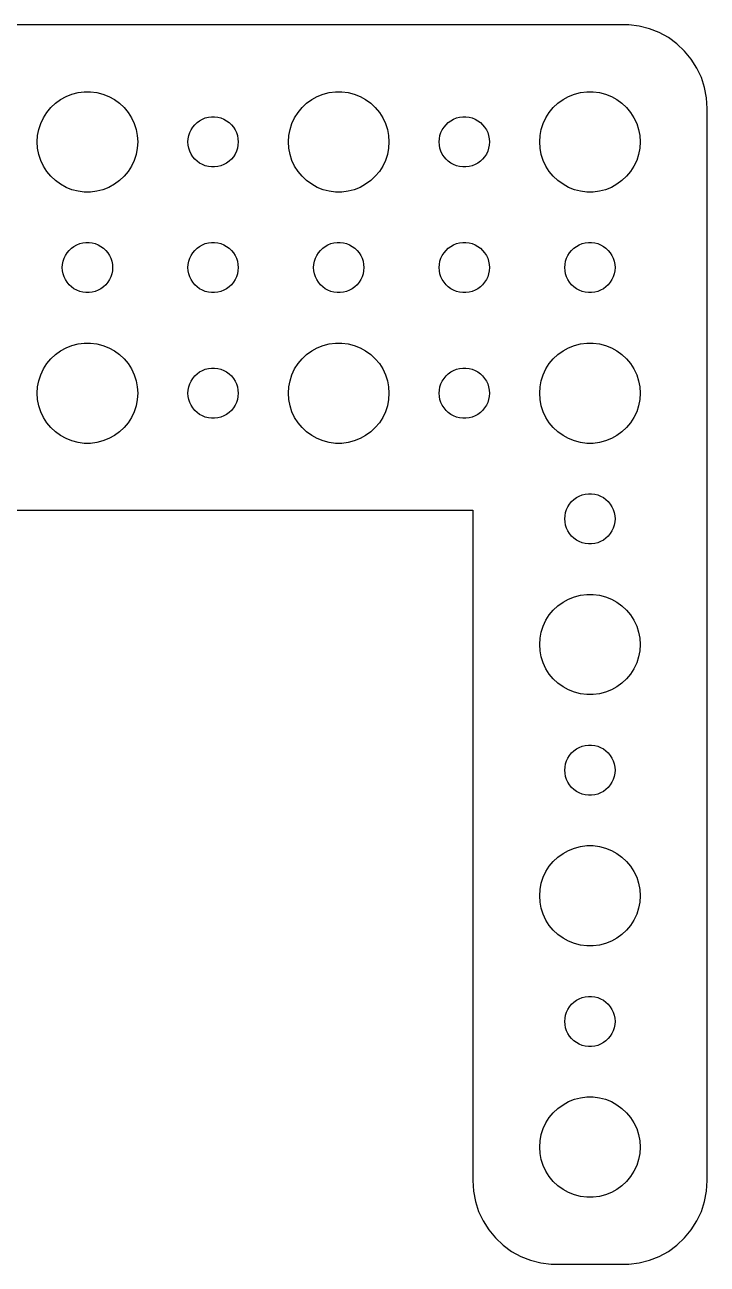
# Model space of a CAD drawing. Header units: metres. Extents: x -37 to 37, y 131 to 373.
# Drawn here: x -3.7 to 37, y 131 to 205 of the extents above; entities that cross this region are included whole.
import ezdxf

# ---------------------------------------------------------------- set-up
doc = ezdxf.new("R2010")
doc.units = ezdxf.units.M

msp = doc.modelspace()

# ---------------------------------------------------------------- linework, layer by layer
for p, q in [((32.3139, 204.99), (-32.3139, 204.99)), ((32.9369, 204.911), (32.3139, 204.99)), ((33.5451, 204.755), (32.9369, 204.911)), ((34.1289, 204.524), (33.5451, 204.755)), ((34.6791, 204.222), (34.1289, 204.524)), ((35.1871, 203.853), (34.6791, 204.222)), ((35.6448, 203.423), (35.1871, 203.853)), ((36.0451, 202.939), (35.6448, 203.423)), ((36.3815, 202.409), (36.0451, 202.939)), ((36.6489, 201.841), (36.3815, 202.409)), ((36.8429, 201.243), (36.6489, 201.841)), ((36.9606, 200.627), (36.8429, 201.243)), ((-1.91226, 200.312), (-1.60747, 200.533)), ((-1.60747, 200.533), (-1.27733, 200.714)), ((-1.27733, 200.714), (-0.92705, 200.853)), ((-0.92705, 200.853), (-0.56213, 200.947)), ((-0.56213, 200.947), (-0.18837, 200.994)), ((-0.18837, 200.994), (0.18837, 200.994)), ((0.18837, 200.994), (0.56213, 200.947)), ((0.56213, 200.947), (0.92705, 200.853)), ((0.92705, 200.853), (1.27733, 200.714)), ((1.27733, 200.714), (1.60747, 200.533)), ((1.60747, 200.533), (1.91226, 200.312)), ((13.0877, 200.312), (13.3925, 200.533)), ((13.3925, 200.533), (13.7227, 200.714)), ((13.7227, 200.714), (14.0729, 200.853)), ((14.0729, 200.853), (14.4379, 200.947)), ((14.4379, 200.947), (14.8116, 200.994)), ((14.8116, 200.994), (15.1884, 200.994)), ((15.1884, 200.994), (15.5621, 200.947)), ((15.5621, 200.947), (15.927, 200.853)), ((15.927, 200.853), (16.2773, 200.714)), ((16.2773, 200.714), (16.6075, 200.533)), ((16.6075, 200.533), (16.9123, 200.312)), ((28.0877, 200.312), (28.3925, 200.533)), ((28.3925, 200.533), (28.7227, 200.714)), ((28.7227, 200.714), (29.0729, 200.853)), ((29.0729, 200.853), (29.4379, 200.947)), ((29.4379, 200.947), (29.8116, 200.994)), ((29.8116, 200.994), (30.1884, 200.994)), ((30.1884, 200.994), (30.5621, 200.947)), ((30.5621, 200.947), (30.927, 200.853)), ((30.927, 200.853), (31.2773, 200.714)), ((31.2773, 200.714), (31.6075, 200.533)), ((31.6075, 200.533), (31.9123, 200.312)), ((37, 200), (36.9606, 200.627)), ((-2.62891, 199.445), (-2.42705, 199.763)), ((-2.42705, 199.763), (-2.1869, 200.054)), ((-2.1869, 200.054), (-1.91226, 200.312)), ((1.91226, 200.312), (2.1869, 200.054)), ((2.1869, 200.054), (2.42705, 199.763)), ((2.42705, 199.763), (2.62891, 199.445)), ((12.3711, 199.445), (12.5729, 199.763)), ((12.5729, 199.763), (12.8131, 200.054)), ((12.8131, 200.054), (13.0877, 200.312)), ((16.9123, 200.312), (17.1869, 200.054)), ((17.1869, 200.054), (17.427, 199.763)), ((17.427, 199.763), (17.6289, 199.445)), ((27.3711, 199.445), (27.5729, 199.763)), ((27.5729, 199.763), (27.8131, 200.054)), ((27.8131, 200.054), (28.0877, 200.312)), ((31.9123, 200.312), (32.1869, 200.054)), ((32.1869, 200.054), (32.427, 199.763)), ((32.427, 199.763), (32.6289, 199.445)), ((37, 136), (37, 200)), ((-2.90575, 198.746), (-2.78932, 199.104)), ((-2.78932, 199.104), (-2.62891, 199.445)), ((2.62891, 199.445), (2.78932, 199.104)), ((2.78932, 199.104), (2.90575, 198.746)), ((6.28647, 198.882), (6.40654, 199.027)), ((6.40654, 199.027), (6.54385, 199.156)), ((6.54385, 199.156), (6.69626, 199.266)), ((6.69626, 199.266), (6.86133, 199.357)), ((6.86133, 199.357), (7.03647, 199.427)), ((7.03647, 199.427), (7.21892, 199.473)), ((7.21892, 199.473), (7.40581, 199.497)), ((7.40581, 199.497), (7.59418, 199.497)), ((7.59418, 199.497), (7.78107, 199.473)), ((7.78107, 199.473), (7.96352, 199.427)), ((7.96352, 199.427), (8.13866, 199.357)), ((8.13866, 199.357), (8.30373, 199.266)), ((8.30373, 199.266), (8.45613, 199.156)), ((8.45613, 199.156), (8.59344, 199.027)), ((8.59344, 199.027), (8.71352, 198.882)), ((12.0942, 198.746), (12.2107, 199.104)), ((12.2107, 199.104), (12.3711, 199.445)), ((17.6289, 199.445), (17.7893, 199.104)), ((17.7893, 199.104), (17.9057, 198.746)), ((21.2865, 198.882), (21.4065, 199.027)), ((21.4065, 199.027), (21.5439, 199.156)), ((21.5439, 199.156), (21.6963, 199.266)), ((21.6963, 199.266), (21.8613, 199.357)), ((21.8613, 199.357), (22.0365, 199.427)), ((22.0365, 199.427), (22.2189, 199.473)), ((22.2189, 199.473), (22.4058, 199.497)), ((22.4058, 199.497), (22.5942, 199.497)), ((22.5942, 199.497), (22.7811, 199.473)), ((22.7811, 199.473), (22.9635, 199.427)), ((22.9635, 199.427), (23.1387, 199.357)), ((23.1387, 199.357), (23.3037, 199.266)), ((23.3037, 199.266), (23.4561, 199.156)), ((23.4561, 199.156), (23.5934, 199.027)), ((23.5934, 199.027), (23.7135, 198.882)), ((27.0942, 198.746), (27.2107, 199.104)), ((27.2107, 199.104), (27.3711, 199.445)), ((32.6289, 199.445), (32.7893, 199.104)), ((32.7893, 199.104), (32.9057, 198.746)), ((-3, 198), (-2.97633, 198.376)), ((-2.97633, 198.376), (-2.90575, 198.746)), ((2.90575, 198.746), (2.97633, 198.376)), ((2.97633, 198.376), (3, 198)), ((6.01183, 198.188), (6.04712, 198.373)), ((6.04712, 198.373), (6.10533, 198.552)), ((6.10533, 198.552), (6.18553, 198.723)), ((6.18553, 198.723), (6.28647, 198.882)), ((8.71352, 198.882), (8.81445, 198.723)), ((8.81445, 198.723), (8.89465, 198.552)), ((8.89465, 198.552), (8.95287, 198.373)), ((8.95287, 198.373), (8.98816, 198.188)), ((12, 198), (12.0237, 198.376)), ((12.0237, 198.376), (12.0942, 198.746)), ((17.9057, 198.746), (17.9763, 198.376)), ((17.9763, 198.376), (18, 198)), ((21.0118, 198.188), (21.0471, 198.373)), ((21.0471, 198.373), (21.1053, 198.552)), ((21.1053, 198.552), (21.1855, 198.723)), ((21.1855, 198.723), (21.2865, 198.882)), ((23.7135, 198.882), (23.8145, 198.723)), ((23.8145, 198.723), (23.8947, 198.552)), ((23.8947, 198.552), (23.9529, 198.373)), ((23.9529, 198.373), (23.9882, 198.188)), ((27, 198), (27.0237, 198.376)), ((27.0237, 198.376), (27.0942, 198.746)), ((32.9057, 198.746), (32.9763, 198.376)), ((32.9763, 198.376), (33, 198)), ((-2.97633, 197.624), (-3, 198)), ((-2.90575, 197.254), (-2.97633, 197.624)), ((2.97633, 197.624), (2.90575, 197.254)), ((3, 198), (2.97633, 197.624)), ((6, 198), (6.01183, 198.188)), ((6.01183, 197.812), (6, 198)), ((6.04712, 197.627), (6.01183, 197.812)), ((6.10533, 197.448), (6.04712, 197.627)), ((8.95287, 197.627), (8.89465, 197.448)), ((8.98816, 197.812), (8.95287, 197.627)), ((8.98816, 198.188), (9, 198)), ((9, 198), (8.98816, 197.812)), ((12.0237, 197.624), (12, 198)), ((12.0942, 197.254), (12.0237, 197.624)), ((17.9763, 197.624), (17.9057, 197.254)), ((18, 198), (17.9763, 197.624)), ((21, 198), (21.0118, 198.188)), ((21.0118, 197.812), (21, 198)), ((21.0471, 197.627), (21.0118, 197.812)), ((21.1053, 197.448), (21.0471, 197.627)), ((23.9529, 197.627), (23.8947, 197.448)), ((23.9882, 197.812), (23.9529, 197.627)), ((23.9882, 198.188), (24, 198)), ((24, 198), (23.9882, 197.812)), ((27.0237, 197.624), (27, 198)), ((27.0942, 197.254), (27.0237, 197.624)), ((32.9763, 197.624), (32.9057, 197.254)), ((33, 198), (32.9763, 197.624)), ((-2.78932, 196.896), (-2.90575, 197.254)), ((-2.62891, 196.555), (-2.78932, 196.896)), ((2.78932, 196.896), (2.62891, 196.555)), ((2.90575, 197.254), (2.78932, 196.896)), ((6.18553, 197.277), (6.10533, 197.448)), ((6.28647, 197.118), (6.18553, 197.277)), ((6.40654, 196.973), (6.28647, 197.118)), ((6.54385, 196.844), (6.40654, 196.973)), ((6.69626, 196.734), (6.54385, 196.844)), ((8.45613, 196.844), (8.30373, 196.734)), ((8.59344, 196.973), (8.45613, 196.844)), ((8.71352, 197.118), (8.59344, 196.973)), ((8.81445, 197.277), (8.71352, 197.118)), ((8.89465, 197.448), (8.81445, 197.277)), ((12.2107, 196.896), (12.0942, 197.254)), ((12.3711, 196.555), (12.2107, 196.896)), ((17.7893, 196.896), (17.6289, 196.555)), ((17.9057, 197.254), (17.7893, 196.896)), ((21.1855, 197.277), (21.1053, 197.448)), ((21.2865, 197.118), (21.1855, 197.277)), ((21.4065, 196.973), (21.2865, 197.118)), ((21.5439, 196.844), (21.4065, 196.973)), ((21.6963, 196.734), (21.5439, 196.844)), ((23.4561, 196.844), (23.3037, 196.734)), ((23.5934, 196.973), (23.4561, 196.844)), ((23.7135, 197.118), (23.5934, 196.973)), ((23.8145, 197.277), (23.7135, 197.118)), ((23.8947, 197.448), (23.8145, 197.277)), ((27.2107, 196.896), (27.0942, 197.254)), ((27.3711, 196.555), (27.2107, 196.896)), ((32.7893, 196.896), (32.6289, 196.555)), ((32.9057, 197.254), (32.7893, 196.896)), ((-2.42705, 196.237), (-2.62891, 196.555)), ((-2.1869, 195.946), (-2.42705, 196.237)), ((2.42705, 196.237), (2.1869, 195.946)), ((2.62891, 196.555), (2.42705, 196.237)), ((6.86133, 196.643), (6.69626, 196.734)), ((7.03647, 196.573), (6.86133, 196.643)), ((7.21892, 196.527), (7.03647, 196.573)), ((7.40581, 196.503), (7.21892, 196.527)), ((7.59418, 196.503), (7.40581, 196.503)), ((7.78107, 196.527), (7.59418, 196.503)), ((7.96352, 196.573), (7.78107, 196.527)), ((8.13866, 196.643), (7.96352, 196.573)), ((8.30373, 196.734), (8.13866, 196.643)), ((12.5729, 196.237), (12.3711, 196.555)), ((12.8131, 195.946), (12.5729, 196.237)), ((17.427, 196.237), (17.1869, 195.946)), ((17.6289, 196.555), (17.427, 196.237)), ((21.8613, 196.643), (21.6963, 196.734)), ((22.0365, 196.573), (21.8613, 196.643)), ((22.2189, 196.527), (22.0365, 196.573)), ((22.4058, 196.503), (22.2189, 196.527)), ((22.5942, 196.503), (22.4058, 196.503)), ((22.7811, 196.527), (22.5942, 196.503)), ((22.9635, 196.573), (22.7811, 196.527)), ((23.1387, 196.643), (22.9635, 196.573)), ((23.3037, 196.734), (23.1387, 196.643)), ((27.5729, 196.237), (27.3711, 196.555)), ((27.8131, 195.946), (27.5729, 196.237)), ((32.427, 196.237), (32.1869, 195.946)), ((32.6289, 196.555), (32.427, 196.237)), ((-1.91226, 195.688), (-2.1869, 195.946)), ((-1.60747, 195.467), (-1.91226, 195.688)), ((-1.27733, 195.286), (-1.60747, 195.467)), ((1.60747, 195.467), (1.27733, 195.286)), ((1.91226, 195.688), (1.60747, 195.467)), ((2.1869, 195.946), (1.91226, 195.688)), ((13.0877, 195.688), (12.8131, 195.946)), ((13.3925, 195.467), (13.0877, 195.688)), ((13.7227, 195.286), (13.3925, 195.467)), ((16.6075, 195.467), (16.2773, 195.286)), ((16.9123, 195.688), (16.6075, 195.467)), ((17.1869, 195.946), (16.9123, 195.688)), ((28.0877, 195.688), (27.8131, 195.946)), ((28.3925, 195.467), (28.0877, 195.688)), ((28.7227, 195.286), (28.3925, 195.467)), ((31.6075, 195.467), (31.2773, 195.286)), ((31.9123, 195.688), (31.6075, 195.467)), ((32.1869, 195.946), (31.9123, 195.688)), ((-0.92705, 195.147), (-1.27733, 195.286)), ((-0.56213, 195.053), (-0.92705, 195.147)), ((-0.18837, 195.006), (-0.56213, 195.053)), ((0.18837, 195.006), (-0.18837, 195.006)), ((0.56213, 195.053), (0.18837, 195.006)), ((0.92705, 195.147), (0.56213, 195.053)), ((1.27733, 195.286), (0.92705, 195.147)), ((14.0729, 195.147), (13.7227, 195.286)), ((14.4379, 195.053), (14.0729, 195.147)), ((14.8116, 195.006), (14.4379, 195.053)), ((15.1884, 195.006), (14.8116, 195.006)), ((15.5621, 195.053), (15.1884, 195.006)), ((15.927, 195.147), (15.5621, 195.053)), ((16.2773, 195.286), (15.927, 195.147)), ((29.0729, 195.147), (28.7227, 195.286)), ((29.4379, 195.053), (29.0729, 195.147)), ((29.8116, 195.006), (29.4379, 195.053)), ((30.1884, 195.006), (29.8116, 195.006)), ((30.5621, 195.053), (30.1884, 195.006)), ((30.927, 195.147), (30.5621, 195.053)), ((31.2773, 195.286), (30.927, 195.147)), ((-1.09344, 191.527), (-0.95613, 191.656)), ((-0.95613, 191.656), (-0.80373, 191.766)), ((-0.80373, 191.766), (-0.63866, 191.857)), ((-0.63866, 191.857), (-0.46352, 191.927)), ((-0.46352, 191.927), (-0.28107, 191.973)), ((-0.28107, 191.973), (-0.09418, 191.997)), ((-0.09418, 191.997), (0.09418, 191.997)), ((0.09418, 191.997), (0.28107, 191.973)), ((0.28107, 191.973), (0.46352, 191.927)), ((0.46352, 191.927), (0.63866, 191.857)), ((0.63866, 191.857), (0.80373, 191.766)), ((0.80373, 191.766), (0.95613, 191.656)), ((0.95613, 191.656), (1.09344, 191.527)), ((6.40654, 191.527), (6.54385, 191.656)), ((6.54385, 191.656), (6.69626, 191.766)), ((6.69626, 191.766), (6.86133, 191.857)), ((6.86133, 191.857), (7.03647, 191.927)), ((7.03647, 191.927), (7.21892, 191.973)), ((7.21892, 191.973), (7.40581, 191.997)), ((7.40581, 191.997), (7.59418, 191.997)), ((7.59418, 191.997), (7.78107, 191.973)), ((7.78107, 191.973), (7.96352, 191.927)), ((7.96352, 191.927), (8.13866, 191.857)), ((8.13866, 191.857), (8.30373, 191.766)), ((8.30373, 191.766), (8.45613, 191.656)), ((8.45613, 191.656), (8.59344, 191.527)), ((13.9065, 191.527), (14.0439, 191.656)), ((14.0439, 191.656), (14.1963, 191.766)), ((14.1963, 191.766), (14.3613, 191.857)), ((14.3613, 191.857), (14.5365, 191.927)), ((14.5365, 191.927), (14.7189, 191.973)), ((14.7189, 191.973), (14.9058, 191.997)), ((14.9058, 191.997), (15.0942, 191.997)), ((15.0942, 191.997), (15.2811, 191.973)), ((15.2811, 191.973), (15.4635, 191.927)), ((15.4635, 191.927), (15.6387, 191.857)), ((15.6387, 191.857), (15.8037, 191.766)), ((15.8037, 191.766), (15.9561, 191.656)), ((15.9561, 191.656), (16.0934, 191.527)), ((21.4065, 191.527), (21.5439, 191.656)), ((21.5439, 191.656), (21.6963, 191.766)), ((21.6963, 191.766), (21.8613, 191.857)), ((21.8613, 191.857), (22.0365, 191.927)), ((22.0365, 191.927), (22.2189, 191.973)), ((22.2189, 191.973), (22.4058, 191.997)), ((22.4058, 191.997), (22.5942, 191.997)), ((22.5942, 191.997), (22.7811, 191.973)), ((22.7811, 191.973), (22.9635, 191.927)), ((22.9635, 191.927), (23.1387, 191.857)), ((23.1387, 191.857), (23.3037, 191.766)), ((23.3037, 191.766), (23.4561, 191.656)), ((23.4561, 191.656), (23.5934, 191.527)), ((28.9065, 191.527), (29.0439, 191.656)), ((29.0439, 191.656), (29.1963, 191.766)), ((29.1963, 191.766), (29.3613, 191.857)), ((29.3613, 191.857), (29.5365, 191.927)), ((29.5365, 191.927), (29.7189, 191.973)), ((29.7189, 191.973), (29.9058, 191.997)), ((29.9058, 191.997), (30.0942, 191.997)), ((30.0942, 191.997), (30.2811, 191.973)), ((30.2811, 191.973), (30.4635, 191.927)), ((30.4635, 191.927), (30.6387, 191.857)), ((30.6387, 191.857), (30.8037, 191.766)), ((30.8037, 191.766), (30.9561, 191.656)), ((30.9561, 191.656), (31.0934, 191.527)), ((-1.48816, 190.688), (-1.45287, 190.873)), ((-1.45287, 190.873), (-1.39465, 191.052)), ((-1.39465, 191.052), (-1.31445, 191.223)), ((-1.31445, 191.223), (-1.21352, 191.382)), ((-1.21352, 191.382), (-1.09344, 191.527)), ((1.09344, 191.527), (1.21352, 191.382)), ((1.21352, 191.382), (1.31445, 191.223)), ((1.31445, 191.223), (1.39465, 191.052)), ((1.39465, 191.052), (1.45287, 190.873)), ((1.45287, 190.873), (1.48816, 190.688)), ((6.01183, 190.688), (6.04712, 190.873)), ((6.04712, 190.873), (6.10533, 191.052)), ((6.10533, 191.052), (6.18553, 191.223)), ((6.18553, 191.223), (6.28647, 191.382)), ((6.28647, 191.382), (6.40654, 191.527)), ((8.59344, 191.527), (8.71352, 191.382)), ((8.71352, 191.382), (8.81445, 191.223)), ((8.81445, 191.223), (8.89465, 191.052)), ((8.89465, 191.052), (8.95287, 190.873)), ((8.95287, 190.873), (8.98816, 190.688)), ((13.5118, 190.688), (13.5471, 190.873)), ((13.5471, 190.873), (13.6053, 191.052)), ((13.6053, 191.052), (13.6855, 191.223)), ((13.6855, 191.223), (13.7865, 191.382)), ((13.7865, 191.382), (13.9065, 191.527)), ((16.0934, 191.527), (16.2135, 191.382)), ((16.2135, 191.382), (16.3145, 191.223)), ((16.3145, 191.223), (16.3947, 191.052)), ((16.3947, 191.052), (16.4529, 190.873)), ((16.4529, 190.873), (16.4882, 190.688)), ((21.0118, 190.688), (21.0471, 190.873)), ((21.0471, 190.873), (21.1053, 191.052)), ((21.1053, 191.052), (21.1855, 191.223)), ((21.1855, 191.223), (21.2865, 191.382)), ((21.2865, 191.382), (21.4065, 191.527)), ((23.5934, 191.527), (23.7135, 191.382)), ((23.7135, 191.382), (23.8145, 191.223)), ((23.8145, 191.223), (23.8947, 191.052)), ((23.8947, 191.052), (23.9529, 190.873)), ((23.9529, 190.873), (23.9882, 190.688)), ((28.5118, 190.688), (28.5471, 190.873)), ((28.5471, 190.873), (28.6053, 191.052)), ((28.6053, 191.052), (28.6855, 191.223)), ((28.6855, 191.223), (28.7865, 191.382)), ((28.7865, 191.382), (28.9065, 191.527)), ((31.0934, 191.527), (31.2135, 191.382)), ((31.2135, 191.382), (31.3145, 191.223)), ((31.3145, 191.223), (31.3947, 191.052)), ((31.3947, 191.052), (31.4529, 190.873)), ((31.4529, 190.873), (31.4882, 190.688)), ((-1.5, 190.5), (-1.48816, 190.688)), ((-1.48816, 190.312), (-1.5, 190.5)), ((-1.45287, 190.127), (-1.48816, 190.312)), ((1.48816, 190.312), (1.45287, 190.127)), ((1.48816, 190.688), (1.5, 190.5)), ((1.5, 190.5), (1.48816, 190.312)), ((6, 190.5), (6.01183, 190.688)), ((6.01183, 190.312), (6, 190.5)), ((6.04712, 190.127), (6.01183, 190.312)), ((8.98816, 190.312), (8.95287, 190.127)), ((8.98816, 190.688), (9, 190.5)), ((9, 190.5), (8.98816, 190.312)), ((13.5, 190.5), (13.5118, 190.688)), ((13.5118, 190.312), (13.5, 190.5)), ((13.5471, 190.127), (13.5118, 190.312)), ((16.4882, 190.312), (16.4529, 190.127)), ((16.4882, 190.688), (16.5, 190.5)), ((16.5, 190.5), (16.4882, 190.312)), ((21, 190.5), (21.0118, 190.688)), ((21.0118, 190.312), (21, 190.5)), ((21.0471, 190.127), (21.0118, 190.312)), ((23.9882, 190.312), (23.9529, 190.127)), ((23.9882, 190.688), (24, 190.5)), ((24, 190.5), (23.9882, 190.312)), ((28.5, 190.5), (28.5118, 190.688)), ((28.5118, 190.312), (28.5, 190.5)), ((28.5471, 190.127), (28.5118, 190.312)), ((31.4882, 190.312), (31.4529, 190.127)), ((31.4882, 190.688), (31.5, 190.5)), ((31.5, 190.5), (31.4882, 190.312)), ((-1.39465, 189.948), (-1.45287, 190.127)), ((-1.31445, 189.777), (-1.39465, 189.948)), ((-1.21352, 189.618), (-1.31445, 189.777)), ((-1.09344, 189.473), (-1.21352, 189.618)), ((-0.95613, 189.344), (-1.09344, 189.473)), ((1.09344, 189.473), (0.95613, 189.344)), ((1.21352, 189.618), (1.09344, 189.473)), ((1.31445, 189.777), (1.21352, 189.618)), ((1.39465, 189.948), (1.31445, 189.777)), ((1.45287, 190.127), (1.39465, 189.948)), ((6.10533, 189.948), (6.04712, 190.127)), ((6.18553, 189.777), (6.10533, 189.948)), ((6.28647, 189.618), (6.18553, 189.777)), ((6.40654, 189.473), (6.28647, 189.618)), ((6.54385, 189.344), (6.40654, 189.473)), ((8.59344, 189.473), (8.45613, 189.344)), ((8.71352, 189.618), (8.59344, 189.473)), ((8.81445, 189.777), (8.71352, 189.618)), ((8.89465, 189.948), (8.81445, 189.777)), ((8.95287, 190.127), (8.89465, 189.948)), ((13.6053, 189.948), (13.5471, 190.127)), ((13.6855, 189.777), (13.6053, 189.948)), ((13.7865, 189.618), (13.6855, 189.777)), ((13.9065, 189.473), (13.7865, 189.618)), ((14.0439, 189.344), (13.9065, 189.473)), ((16.0934, 189.473), (15.9561, 189.344)), ((16.2135, 189.618), (16.0934, 189.473)), ((16.3145, 189.777), (16.2135, 189.618)), ((16.3947, 189.948), (16.3145, 189.777)), ((16.4529, 190.127), (16.3947, 189.948)), ((21.1053, 189.948), (21.0471, 190.127)), ((21.1855, 189.777), (21.1053, 189.948)), ((21.2865, 189.618), (21.1855, 189.777)), ((21.4065, 189.473), (21.2865, 189.618)), ((21.5439, 189.344), (21.4065, 189.473)), ((23.5934, 189.473), (23.4561, 189.344)), ((23.7135, 189.618), (23.5934, 189.473)), ((23.8145, 189.777), (23.7135, 189.618)), ((23.8947, 189.948), (23.8145, 189.777)), ((23.9529, 190.127), (23.8947, 189.948)), ((28.6053, 189.948), (28.5471, 190.127)), ((28.6855, 189.777), (28.6053, 189.948)), ((28.7865, 189.618), (28.6855, 189.777)), ((28.9065, 189.473), (28.7865, 189.618)), ((29.0439, 189.344), (28.9065, 189.473)), ((31.0934, 189.473), (30.9561, 189.344)), ((31.2135, 189.618), (31.0934, 189.473)), ((31.3145, 189.777), (31.2135, 189.618)), ((31.3947, 189.948), (31.3145, 189.777)), ((31.4529, 190.127), (31.3947, 189.948)), ((-0.80373, 189.234), (-0.95613, 189.344)), ((-0.63866, 189.143), (-0.80373, 189.234)), ((-0.46352, 189.073), (-0.63866, 189.143)), ((-0.28107, 189.027), (-0.46352, 189.073)), ((-0.09418, 189.003), (-0.28107, 189.027)), ((0.09418, 189.003), (-0.09418, 189.003)), ((0.28107, 189.027), (0.09418, 189.003)), ((0.46352, 189.073), (0.28107, 189.027)), ((0.63866, 189.143), (0.46352, 189.073)), ((0.80373, 189.234), (0.63866, 189.143)), ((0.95613, 189.344), (0.80373, 189.234)), ((6.69626, 189.234), (6.54385, 189.344)), ((6.86133, 189.143), (6.69626, 189.234)), ((7.03647, 189.073), (6.86133, 189.143)), ((7.21892, 189.027), (7.03647, 189.073)), ((7.40581, 189.003), (7.21892, 189.027)), ((7.59418, 189.003), (7.40581, 189.003)), ((7.78107, 189.027), (7.59418, 189.003)), ((7.96352, 189.073), (7.78107, 189.027)), ((8.13866, 189.143), (7.96352, 189.073)), ((8.30373, 189.234), (8.13866, 189.143)), ((8.45613, 189.344), (8.30373, 189.234)), ((14.1963, 189.234), (14.0439, 189.344)), ((14.3613, 189.143), (14.1963, 189.234)), ((14.5365, 189.073), (14.3613, 189.143)), ((14.7189, 189.027), (14.5365, 189.073)), ((14.9058, 189.003), (14.7189, 189.027)), ((15.0942, 189.003), (14.9058, 189.003)), ((15.2811, 189.027), (15.0942, 189.003)), ((15.4635, 189.073), (15.2811, 189.027)), ((15.6387, 189.143), (15.4635, 189.073)), ((15.8037, 189.234), (15.6387, 189.143)), ((15.9561, 189.344), (15.8037, 189.234)), ((21.6963, 189.234), (21.5439, 189.344)), ((21.8613, 189.143), (21.6963, 189.234)), ((22.0365, 189.073), (21.8613, 189.143)), ((22.2189, 189.027), (22.0365, 189.073)), ((22.4058, 189.003), (22.2189, 189.027)), ((22.5942, 189.003), (22.4058, 189.003)), ((22.7811, 189.027), (22.5942, 189.003)), ((22.9635, 189.073), (22.7811, 189.027)), ((23.1387, 189.143), (22.9635, 189.073)), ((23.3037, 189.234), (23.1387, 189.143)), ((23.4561, 189.344), (23.3037, 189.234)), ((29.1963, 189.234), (29.0439, 189.344)), ((29.3613, 189.143), (29.1963, 189.234)), ((29.5365, 189.073), (29.3613, 189.143)), ((29.7189, 189.027), (29.5365, 189.073)), ((29.9058, 189.003), (29.7189, 189.027)), ((30.0942, 189.003), (29.9058, 189.003)), ((30.2811, 189.027), (30.0942, 189.003)), ((30.4635, 189.073), (30.2811, 189.027)), ((30.6387, 189.143), (30.4635, 189.073)), ((30.8037, 189.234), (30.6387, 189.143)), ((30.9561, 189.344), (30.8037, 189.234)), ((-1.60747, 185.533), (-1.27733, 185.714)), ((-1.27733, 185.714), (-0.92705, 185.853)), ((-0.92705, 185.853), (-0.56213, 185.947)), ((-0.56213, 185.947), (-0.18837, 185.994)), ((-0.18837, 185.994), (0.18837, 185.994)), ((0.18837, 185.994), (0.56213, 185.947)), ((0.56213, 185.947), (0.92705, 185.853)), ((0.92705, 185.853), (1.27733, 185.714)), ((1.27733, 185.714), (1.60747, 185.533)), ((13.3925, 185.533), (13.7227, 185.714)), ((13.7227, 185.714), (14.0729, 185.853)), ((14.0729, 185.853), (14.4379, 185.947)), ((14.4379, 185.947), (14.8116, 185.994)), ((14.8116, 185.994), (15.1884, 185.994)), ((15.1884, 185.994), (15.5621, 185.947)), ((15.5621, 185.947), (15.927, 185.853)), ((15.927, 185.853), (16.2773, 185.714)), ((16.2773, 185.714), (16.6075, 185.533)), ((28.3925, 185.533), (28.7227, 185.714)), ((28.7227, 185.714), (29.0729, 185.853)), ((29.0729, 185.853), (29.4379, 185.947)), ((29.4379, 185.947), (29.8116, 185.994)), ((29.8116, 185.994), (30.1884, 185.994)), ((30.1884, 185.994), (30.5621, 185.947)), ((30.5621, 185.947), (30.927, 185.853)), ((30.927, 185.853), (31.2773, 185.714)), ((31.2773, 185.714), (31.6075, 185.533)), ((-2.42705, 184.763), (-2.1869, 185.054)), ((-2.1869, 185.054), (-1.91226, 185.312)), ((-1.91226, 185.312), (-1.60747, 185.533)), ((1.60747, 185.533), (1.91226, 185.312)), ((1.91226, 185.312), (2.1869, 185.054)), ((2.1869, 185.054), (2.42705, 184.763)), ((12.5729, 184.763), (12.8131, 185.054)), ((12.8131, 185.054), (13.0877, 185.312)), ((13.0877, 185.312), (13.3925, 185.533)), ((16.6075, 185.533), (16.9123, 185.312)), ((16.9123, 185.312), (17.1869, 185.054)), ((17.1869, 185.054), (17.427, 184.763)), ((27.5729, 184.763), (27.8131, 185.054)), ((27.8131, 185.054), (28.0877, 185.312)), ((28.0877, 185.312), (28.3925, 185.533)), ((31.6075, 185.533), (31.9123, 185.312)), ((31.9123, 185.312), (32.1869, 185.054)), ((32.1869, 185.054), (32.427, 184.763)), ((-2.78932, 184.104), (-2.62891, 184.445)), ((-2.62891, 184.445), (-2.42705, 184.763)), ((2.42705, 184.763), (2.62891, 184.445)), ((2.62891, 184.445), (2.78932, 184.104)), ((6.54385, 184.156), (6.69626, 184.266)), ((6.69626, 184.266), (6.86133, 184.357)), ((6.86133, 184.357), (7.03647, 184.427)), ((7.03647, 184.427), (7.21892, 184.473)), ((7.21892, 184.473), (7.40581, 184.497)), ((7.40581, 184.497), (7.59418, 184.497)), ((7.59418, 184.497), (7.78107, 184.473)), ((7.78107, 184.473), (7.96352, 184.427)), ((7.96352, 184.427), (8.13866, 184.357)), ((8.13866, 184.357), (8.30373, 184.266)), ((8.30373, 184.266), (8.45613, 184.156)), ((12.2107, 184.104), (12.3711, 184.445)), ((12.3711, 184.445), (12.5729, 184.763)), ((17.427, 184.763), (17.6289, 184.445)), ((17.6289, 184.445), (17.7893, 184.104)), ((21.5439, 184.156), (21.6963, 184.266)), ((21.6963, 184.266), (21.8613, 184.357)), ((21.8613, 184.357), (22.0365, 184.427)), ((22.0365, 184.427), (22.2189, 184.473)), ((22.2189, 184.473), (22.4058, 184.497)), ((22.4058, 184.497), (22.5942, 184.497)), ((22.5942, 184.497), (22.7811, 184.473)), ((22.7811, 184.473), (22.9635, 184.427)), ((22.9635, 184.427), (23.1387, 184.357)), ((23.1387, 184.357), (23.3037, 184.266)), ((23.3037, 184.266), (23.4561, 184.156)), ((27.2107, 184.104), (27.3711, 184.445)), ((27.3711, 184.445), (27.5729, 184.763)), ((32.427, 184.763), (32.6289, 184.445)), ((32.6289, 184.445), (32.7893, 184.104)), ((-2.97633, 183.376), (-2.90575, 183.746)), ((-2.90575, 183.746), (-2.78932, 184.104)), ((2.78932, 184.104), (2.90575, 183.746)), ((2.90575, 183.746), (2.97633, 183.376)), ((6.04712, 183.373), (6.10533, 183.552)), ((6.10533, 183.552), (6.18553, 183.723)), ((6.18553, 183.723), (6.28647, 183.882)), ((6.28647, 183.882), (6.40654, 184.027)), ((6.40654, 184.027), (6.54385, 184.156)), ((8.45613, 184.156), (8.59344, 184.027)), ((8.59344, 184.027), (8.71352, 183.882)), ((8.71352, 183.882), (8.81445, 183.723)), ((8.81445, 183.723), (8.89465, 183.552)), ((8.89465, 183.552), (8.95287, 183.373)), ((12.0237, 183.376), (12.0942, 183.746)), ((12.0942, 183.746), (12.2107, 184.104)), ((17.7893, 184.104), (17.9057, 183.746)), ((17.9057, 183.746), (17.9763, 183.376)), ((21.0471, 183.373), (21.1053, 183.552)), ((21.1053, 183.552), (21.1855, 183.723)), ((21.1855, 183.723), (21.2865, 183.882)), ((21.2865, 183.882), (21.4065, 184.027)), ((21.4065, 184.027), (21.5439, 184.156)), ((23.4561, 184.156), (23.5934, 184.027)), ((23.5934, 184.027), (23.7135, 183.882)), ((23.7135, 183.882), (23.8145, 183.723)), ((23.8145, 183.723), (23.8947, 183.552)), ((23.8947, 183.552), (23.9529, 183.373)), ((27.0237, 183.376), (27.0942, 183.746)), ((27.0942, 183.746), (27.2107, 184.104)), ((32.7893, 184.104), (32.9057, 183.746)), ((32.9057, 183.746), (32.9763, 183.376)), ((-3, 183), (-2.97633, 183.376)), ((-2.97633, 182.624), (-3, 183)), ((2.97633, 183.376), (3, 183)), ((3, 183), (2.97633, 182.624)), ((6, 183), (6.01183, 183.188)), ((6.01183, 182.812), (6, 183)), ((6.01183, 183.188), (6.04712, 183.373)), ((6.04712, 182.627), (6.01183, 182.812)), ((8.95287, 183.373), (8.98816, 183.188)), ((8.98816, 182.812), (8.95287, 182.627)), ((8.98816, 183.188), (9, 183)), ((9, 183), (8.98816, 182.812)), ((12, 183), (12.0237, 183.376)), ((12.0237, 182.624), (12, 183)), ((17.9763, 183.376), (18, 183)), ((18, 183), (17.9763, 182.624)), ((21, 183), (21.0118, 183.188)), ((21.0118, 182.812), (21, 183)), ((21.0118, 183.188), (21.0471, 183.373)), ((21.0471, 182.627), (21.0118, 182.812)), ((23.9529, 183.373), (23.9882, 183.188)), ((23.9882, 182.812), (23.9529, 182.627)), ((23.9882, 183.188), (24, 183)), ((24, 183), (23.9882, 182.812)), ((27, 183), (27.0237, 183.376)), ((27.0237, 182.624), (27, 183)), ((32.9763, 183.376), (33, 183)), ((33, 183), (32.9763, 182.624)), ((-2.90575, 182.254), (-2.97633, 182.624)), ((-2.78932, 181.896), (-2.90575, 182.254)), ((2.90575, 182.254), (2.78932, 181.896)), ((2.97633, 182.624), (2.90575, 182.254)), ((6.10533, 182.448), (6.04712, 182.627)), ((6.18553, 182.277), (6.10533, 182.448)), ((6.28647, 182.118), (6.18553, 182.277)), ((6.40654, 181.973), (6.28647, 182.118)), ((8.71352, 182.118), (8.59344, 181.973)), ((8.81445, 182.277), (8.71352, 182.118)), ((8.89465, 182.448), (8.81445, 182.277)), ((8.95287, 182.627), (8.89465, 182.448)), ((12.0942, 182.254), (12.0237, 182.624)), ((12.2107, 181.896), (12.0942, 182.254)), ((17.9057, 182.254), (17.7893, 181.896)), ((17.9763, 182.624), (17.9057, 182.254)), ((21.1053, 182.448), (21.0471, 182.627)), ((21.1855, 182.277), (21.1053, 182.448)), ((21.2865, 182.118), (21.1855, 182.277)), ((21.4065, 181.973), (21.2865, 182.118)), ((23.7135, 182.118), (23.5934, 181.973)), ((23.8145, 182.277), (23.7135, 182.118)), ((23.8947, 182.448), (23.8145, 182.277)), ((23.9529, 182.627), (23.8947, 182.448)), ((27.0942, 182.254), (27.0237, 182.624)), ((27.2107, 181.896), (27.0942, 182.254)), ((32.9057, 182.254), (32.7893, 181.896)), ((32.9763, 182.624), (32.9057, 182.254)), ((-2.62891, 181.555), (-2.78932, 181.896)), ((-2.42705, 181.237), (-2.62891, 181.555)), ((2.62891, 181.555), (2.42705, 181.237)), ((2.78932, 181.896), (2.62891, 181.555)), ((6.54385, 181.844), (6.40654, 181.973)), ((6.69626, 181.734), (6.54385, 181.844)), ((6.86133, 181.643), (6.69626, 181.734)), ((7.03647, 181.573), (6.86133, 181.643)), ((7.21892, 181.527), (7.03647, 181.573)), ((7.40581, 181.503), (7.21892, 181.527)), ((7.59418, 181.503), (7.40581, 181.503)), ((7.78107, 181.527), (7.59418, 181.503)), ((7.96352, 181.573), (7.78107, 181.527)), ((8.13866, 181.643), (7.96352, 181.573)), ((8.30373, 181.734), (8.13866, 181.643)), ((8.45613, 181.844), (8.30373, 181.734)), ((8.59344, 181.973), (8.45613, 181.844)), ((12.3711, 181.555), (12.2107, 181.896)), ((12.5729, 181.237), (12.3711, 181.555)), ((17.6289, 181.555), (17.427, 181.237)), ((17.7893, 181.896), (17.6289, 181.555)), ((21.5439, 181.844), (21.4065, 181.973)), ((21.6963, 181.734), (21.5439, 181.844)), ((21.8613, 181.643), (21.6963, 181.734)), ((22.0365, 181.573), (21.8613, 181.643)), ((22.2189, 181.527), (22.0365, 181.573)), ((22.4058, 181.503), (22.2189, 181.527)), ((22.5942, 181.503), (22.4058, 181.503)), ((22.7811, 181.527), (22.5942, 181.503)), ((22.9635, 181.573), (22.7811, 181.527)), ((23.1387, 181.643), (22.9635, 181.573)), ((23.3037, 181.734), (23.1387, 181.643)), ((23.4561, 181.844), (23.3037, 181.734)), ((23.5934, 181.973), (23.4561, 181.844)), ((27.3711, 181.555), (27.2107, 181.896)), ((27.5729, 181.237), (27.3711, 181.555)), ((32.6289, 181.555), (32.427, 181.237)), ((32.7893, 181.896), (32.6289, 181.555)), ((-2.1869, 180.946), (-2.42705, 181.237)), ((-1.91226, 180.688), (-2.1869, 180.946)), ((-1.60747, 180.467), (-1.91226, 180.688)), ((1.91226, 180.688), (1.60747, 180.467)), ((2.1869, 180.946), (1.91226, 180.688)), ((2.42705, 181.237), (2.1869, 180.946)), ((12.8131, 180.946), (12.5729, 181.237)), ((13.0877, 180.688), (12.8131, 180.946)), ((13.3925, 180.467), (13.0877, 180.688)), ((16.9123, 180.688), (16.6075, 180.467)), ((17.1869, 180.946), (16.9123, 180.688)), ((17.427, 181.237), (17.1869, 180.946)), ((27.8131, 180.946), (27.5729, 181.237)), ((28.0877, 180.688), (27.8131, 180.946)), ((28.3925, 180.467), (28.0877, 180.688)), ((31.9123, 180.688), (31.6075, 180.467)), ((32.1869, 180.946), (31.9123, 180.688)), ((32.427, 181.237), (32.1869, 180.946)), ((-1.27733, 180.286), (-1.60747, 180.467)), ((-0.92705, 180.147), (-1.27733, 180.286)), ((-0.56213, 180.053), (-0.92705, 180.147)), ((-0.18837, 180.006), (-0.56213, 180.053)), ((0.18837, 180.006), (-0.18837, 180.006)), ((0.56213, 180.053), (0.18837, 180.006)), ((0.92705, 180.147), (0.56213, 180.053)), ((1.27733, 180.286), (0.92705, 180.147)), ((1.60747, 180.467), (1.27733, 180.286)), ((13.7227, 180.286), (13.3925, 180.467)), ((14.0729, 180.147), (13.7227, 180.286)), ((14.4379, 180.053), (14.0729, 180.147)), ((14.8116, 180.006), (14.4379, 180.053)), ((15.1884, 180.006), (14.8116, 180.006)), ((15.5621, 180.053), (15.1884, 180.006)), ((15.927, 180.147), (15.5621, 180.053)), ((16.2773, 180.286), (15.927, 180.147)), ((16.6075, 180.467), (16.2773, 180.286)), ((28.7227, 180.286), (28.3925, 180.467)), ((29.0729, 180.147), (28.7227, 180.286)), ((29.4379, 180.053), (29.0729, 180.147)), ((29.8116, 180.006), (29.4379, 180.053)), ((30.1884, 180.006), (29.8116, 180.006)), ((30.5621, 180.053), (30.1884, 180.006)), ((30.927, 180.147), (30.5621, 180.053)), ((31.2773, 180.286), (30.927, 180.147)), ((31.6075, 180.467), (31.2773, 180.286)), ((29.1963, 176.766), (29.3613, 176.857)), ((29.3613, 176.857), (29.5365, 176.927)), ((29.5365, 176.927), (29.7189, 176.973)), ((29.7189, 176.973), (29.9058, 176.997)), ((29.9058, 176.997), (30.0942, 176.997)), ((30.0942, 176.997), (30.2811, 176.973)), ((30.2811, 176.973), (30.4635, 176.927)), ((30.4635, 176.927), (30.6387, 176.857)), ((30.6387, 176.857), (30.8037, 176.766)), ((28.6053, 176.052), (28.6855, 176.223)), ((28.6855, 176.223), (28.7865, 176.382)), ((28.7865, 176.382), (28.9065, 176.527)), ((28.9065, 176.527), (29.0439, 176.656)), ((29.0439, 176.656), (29.1963, 176.766)), ((30.8037, 176.766), (30.9561, 176.656)), ((30.9561, 176.656), (31.0934, 176.527)), ((31.0934, 176.527), (31.2135, 176.382)), ((31.2135, 176.382), (31.3145, 176.223)), ((31.3145, 176.223), (31.3947, 176.052)), ((-23, 176.01), (23, 176.01)), ((23, 176.01), (23, 136)), ((28.5, 175.5), (28.5118, 175.688)), ((28.5118, 175.312), (28.5, 175.5)), ((28.5118, 175.688), (28.5471, 175.873)), ((28.5471, 175.873), (28.6053, 176.052)), ((31.3947, 176.052), (31.4529, 175.873)), ((31.4529, 175.873), (31.4882, 175.688)), ((31.4882, 175.688), (31.5, 175.5)), ((31.5, 175.5), (31.4882, 175.312)), ((28.5471, 175.127), (28.5118, 175.312)), ((28.6053, 174.948), (28.5471, 175.127)), ((28.6855, 174.777), (28.6053, 174.948)), ((28.7865, 174.618), (28.6855, 174.777)), ((28.9065, 174.473), (28.7865, 174.618)), ((31.2135, 174.618), (31.0934, 174.473)), ((31.3145, 174.777), (31.2135, 174.618)), ((31.3947, 174.948), (31.3145, 174.777)), ((31.4529, 175.127), (31.3947, 174.948)), ((31.4882, 175.312), (31.4529, 175.127)), ((29.0439, 174.344), (28.9065, 174.473)), ((29.1963, 174.234), (29.0439, 174.344)), ((29.3613, 174.143), (29.1963, 174.234)), ((29.5365, 174.073), (29.3613, 174.143)), ((29.7189, 174.027), (29.5365, 174.073)), ((29.9058, 174.003), (29.7189, 174.027)), ((30.0942, 174.003), (29.9058, 174.003)), ((30.2811, 174.027), (30.0942, 174.003)), ((30.4635, 174.073), (30.2811, 174.027)), ((30.6387, 174.143), (30.4635, 174.073)), ((30.8037, 174.234), (30.6387, 174.143)), ((30.9561, 174.344), (30.8037, 174.234)), ((31.0934, 174.473), (30.9561, 174.344)), ((29.0729, 170.853), (29.4379, 170.947)), ((29.4379, 170.947), (29.8116, 170.994)), ((29.8116, 170.994), (30.1884, 170.994)), ((30.1884, 170.994), (30.5621, 170.947)), ((30.5621, 170.947), (30.927, 170.853)), ((27.8131, 170.054), (28.0877, 170.312)), ((28.0877, 170.312), (28.3925, 170.533)), ((28.3925, 170.533), (28.7227, 170.714)), ((28.7227, 170.714), (29.0729, 170.853)), ((30.927, 170.853), (31.2773, 170.714)), ((31.2773, 170.714), (31.6075, 170.533)), ((31.6075, 170.533), (31.9123, 170.312)), ((31.9123, 170.312), (32.1869, 170.054)), ((27.2107, 169.104), (27.3711, 169.445)), ((27.3711, 169.445), (27.5729, 169.763)), ((27.5729, 169.763), (27.8131, 170.054)), ((32.1869, 170.054), (32.427, 169.763)), ((32.427, 169.763), (32.6289, 169.445)), ((32.6289, 169.445), (32.7893, 169.104)), ((27.0237, 168.376), (27.0942, 168.746)), ((27.0942, 168.746), (27.2107, 169.104)), ((32.7893, 169.104), (32.9057, 168.746)), ((32.9057, 168.746), (32.9763, 168.376)), ((27, 168), (27.0237, 168.376)), ((27.0237, 167.624), (27, 168)), ((32.9763, 168.376), (33, 168)), ((33, 168), (32.9763, 167.624)), ((27.0942, 167.254), (27.0237, 167.624)), ((27.2107, 166.896), (27.0942, 167.254)), ((32.9057, 167.254), (32.7893, 166.896)), ((32.9763, 167.624), (32.9057, 167.254)), ((27.3711, 166.555), (27.2107, 166.896)), ((27.5729, 166.237), (27.3711, 166.555)), ((32.6289, 166.555), (32.427, 166.237)), ((32.7893, 166.896), (32.6289, 166.555)), ((27.8131, 165.946), (27.5729, 166.237)), ((28.0877, 165.688), (27.8131, 165.946)), ((32.1869, 165.946), (31.9123, 165.688)), ((32.427, 166.237), (32.1869, 165.946)), ((28.3925, 165.467), (28.0877, 165.688)), ((28.7227, 165.286), (28.3925, 165.467)), ((29.0729, 165.147), (28.7227, 165.286)), ((29.4379, 165.053), (29.0729, 165.147)), ((29.8116, 165.006), (29.4379, 165.053)), ((30.1884, 165.006), (29.8116, 165.006)), ((30.5621, 165.053), (30.1884, 165.006)), ((30.927, 165.147), (30.5621, 165.053)), ((31.2773, 165.286), (30.927, 165.147)), ((31.6075, 165.467), (31.2773, 165.286)), ((31.9123, 165.688), (31.6075, 165.467)), ((28.6855, 161.223), (28.7865, 161.382)), ((28.7865, 161.382), (28.9065, 161.527)), ((28.9065, 161.527), (29.0439, 161.656)), ((29.0439, 161.656), (29.1963, 161.766)), ((29.1963, 161.766), (29.3613, 161.857)), ((29.3613, 161.857), (29.5365, 161.927)), ((29.5365, 161.927), (29.7189, 161.973)), ((29.7189, 161.973), (29.9058, 161.997)), ((29.9058, 161.997), (30.0942, 161.997)), ((30.0942, 161.997), (30.2811, 161.973)), ((30.2811, 161.973), (30.4635, 161.927)), ((30.4635, 161.927), (30.6387, 161.857)), ((30.6387, 161.857), (30.8037, 161.766)), ((30.8037, 161.766), (30.9561, 161.656)), ((30.9561, 161.656), (31.0934, 161.527)), ((31.0934, 161.527), (31.2135, 161.382)), ((31.2135, 161.382), (31.3145, 161.223)), ((28.5, 160.5), (28.5118, 160.688)), ((28.5118, 160.688), (28.5471, 160.873)), ((28.5471, 160.873), (28.6053, 161.052)), ((28.6053, 161.052), (28.6855, 161.223)), ((31.3145, 161.223), (31.3947, 161.052)), ((31.3947, 161.052), (31.4529, 160.873)), ((31.4529, 160.873), (31.4882, 160.688)), ((31.4882, 160.688), (31.5, 160.5)), ((28.5118, 160.312), (28.5, 160.5)), ((28.5471, 160.127), (28.5118, 160.312)), ((28.6053, 159.948), (28.5471, 160.127)), ((28.6855, 159.777), (28.6053, 159.948)), ((31.3947, 159.948), (31.3145, 159.777)), ((31.4529, 160.127), (31.3947, 159.948)), ((31.4882, 160.312), (31.4529, 160.127)), ((31.5, 160.5), (31.4882, 160.312)), ((28.7865, 159.618), (28.6855, 159.777)), ((28.9065, 159.473), (28.7865, 159.618)), ((29.0439, 159.344), (28.9065, 159.473)), ((29.1963, 159.234), (29.0439, 159.344)), ((29.3613, 159.143), (29.1963, 159.234)), ((29.5365, 159.073), (29.3613, 159.143)), ((29.7189, 159.027), (29.5365, 159.073)), ((30.4635, 159.073), (30.2811, 159.027)), ((30.6387, 159.143), (30.4635, 159.073)), ((30.8037, 159.234), (30.6387, 159.143)), ((30.9561, 159.344), (30.8037, 159.234)), ((31.0934, 159.473), (30.9561, 159.344)), ((31.2135, 159.618), (31.0934, 159.473)), ((31.3145, 159.777), (31.2135, 159.618)), ((29.9058, 159.003), (29.7189, 159.027)), ((30.0942, 159.003), (29.9058, 159.003)), ((30.2811, 159.027), (30.0942, 159.003)), ((28.0877, 155.312), (28.3925, 155.533)), ((28.3925, 155.533), (28.7227, 155.714)), ((28.7227, 155.714), (29.0729, 155.853)), ((29.0729, 155.853), (29.4379, 155.947)), ((29.4379, 155.947), (29.8116, 155.994)), ((29.8116, 155.994), (30.1884, 155.994)), ((30.1884, 155.994), (30.5621, 155.947)), ((30.5621, 155.947), (30.927, 155.853)), ((30.927, 155.853), (31.2773, 155.714)), ((31.2773, 155.714), (31.6075, 155.533)), ((31.6075, 155.533), (31.9123, 155.312)), ((27.3711, 154.445), (27.5729, 154.763)), ((27.5729, 154.763), (27.8131, 155.054)), ((27.8131, 155.054), (28.0877, 155.312)), ((31.9123, 155.312), (32.1869, 155.054)), ((32.1869, 155.054), (32.427, 154.763)), ((32.427, 154.763), (32.6289, 154.445)), ((27.0942, 153.746), (27.2107, 154.104)), ((27.2107, 154.104), (27.3711, 154.445)), ((32.6289, 154.445), (32.7893, 154.104)), ((32.7893, 154.104), (32.9057, 153.746)), ((27, 153), (27.0237, 153.376)), ((27.0237, 153.376), (27.0942, 153.746)), ((32.9057, 153.746), (32.9763, 153.376)), ((32.9763, 153.376), (33, 153)), ((27.0237, 152.624), (27, 153)), ((27.0942, 152.254), (27.0237, 152.624)), ((32.9763, 152.624), (32.9057, 152.254)), ((33, 153), (32.9763, 152.624)), ((27.2107, 151.896), (27.0942, 152.254)), ((27.3711, 151.555), (27.2107, 151.896)), ((32.7893, 151.896), (32.6289, 151.555)), ((32.9057, 152.254), (32.7893, 151.896)), ((27.5729, 151.237), (27.3711, 151.555)), ((27.8131, 150.946), (27.5729, 151.237)), ((28.0877, 150.688), (27.8131, 150.946)), ((32.1869, 150.946), (31.9123, 150.688)), ((32.427, 151.237), (32.1869, 150.946)), ((32.6289, 151.555), (32.427, 151.237)), ((28.3925, 150.467), (28.0877, 150.688)), ((28.7227, 150.286), (28.3925, 150.467)), ((29.0729, 150.147), (28.7227, 150.286)), ((31.2773, 150.286), (30.927, 150.147)), ((31.6075, 150.467), (31.2773, 150.286)), ((31.9123, 150.688), (31.6075, 150.467)), ((29.4379, 150.053), (29.0729, 150.147)), ((29.8116, 150.006), (29.4379, 150.053)), ((30.1884, 150.006), (29.8116, 150.006)), ((30.5621, 150.053), (30.1884, 150.006)), ((30.927, 150.147), (30.5621, 150.053)), ((28.7865, 146.382), (28.9065, 146.527)), ((28.9065, 146.527), (29.0439, 146.656)), ((29.0439, 146.656), (29.1963, 146.766)), ((29.1963, 146.766), (29.3613, 146.857)), ((29.3613, 146.857), (29.5365, 146.927)), ((29.5365, 146.927), (29.7189, 146.973)), ((29.7189, 146.973), (29.9058, 146.997)), ((29.9058, 146.997), (30.0942, 146.997)), ((30.0942, 146.997), (30.2811, 146.973)), ((30.2811, 146.973), (30.4635, 146.927)), ((30.4635, 146.927), (30.6387, 146.857)), ((30.6387, 146.857), (30.8037, 146.766)), ((30.8037, 146.766), (30.9561, 146.656)), ((30.9561, 146.656), (31.0934, 146.527)), ((31.0934, 146.527), (31.2135, 146.382)), ((28.5118, 145.688), (28.5471, 145.873)), ((28.5471, 145.873), (28.6053, 146.052)), ((28.6053, 146.052), (28.6855, 146.223)), ((28.6855, 146.223), (28.7865, 146.382)), ((31.2135, 146.382), (31.3145, 146.223)), ((31.3145, 146.223), (31.3947, 146.052)), ((31.3947, 146.052), (31.4529, 145.873)), ((31.4529, 145.873), (31.4882, 145.688)), ((28.5, 145.5), (28.5118, 145.688)), ((28.5118, 145.312), (28.5, 145.5)), ((28.5471, 145.127), (28.5118, 145.312)), ((28.6053, 144.948), (28.5471, 145.127)), ((31.4529, 145.127), (31.3947, 144.948)), ((31.4882, 145.312), (31.4529, 145.127)), ((31.4882, 145.688), (31.5, 145.5)), ((31.5, 145.5), (31.4882, 145.312)), ((28.6855, 144.777), (28.6053, 144.948)), ((28.7865, 144.618), (28.6855, 144.777)), ((28.9065, 144.473), (28.7865, 144.618)), ((29.0439, 144.344), (28.9065, 144.473)), ((29.1963, 144.234), (29.0439, 144.344)), ((30.9561, 144.344), (30.8037, 144.234)), ((31.0934, 144.473), (30.9561, 144.344)), ((31.2135, 144.618), (31.0934, 144.473)), ((31.3145, 144.777), (31.2135, 144.618)), ((31.3947, 144.948), (31.3145, 144.777)), ((29.3613, 144.143), (29.1963, 144.234)), ((29.5365, 144.073), (29.3613, 144.143)), ((29.7189, 144.027), (29.5365, 144.073)), ((29.9058, 144.003), (29.7189, 144.027)), ((30.0942, 144.003), (29.9058, 144.003)), ((30.2811, 144.027), (30.0942, 144.003)), ((30.4635, 144.073), (30.2811, 144.027)), ((30.6387, 144.143), (30.4635, 144.073)), ((30.8037, 144.234), (30.6387, 144.143)), ((28.3925, 140.533), (28.7227, 140.714)), ((28.7227, 140.714), (29.0729, 140.853)), ((29.0729, 140.853), (29.4379, 140.947)), ((29.4379, 140.947), (29.8116, 140.994)), ((29.8116, 140.994), (30.1884, 140.994)), ((30.1884, 140.994), (30.5621, 140.947)), ((30.5621, 140.947), (30.927, 140.853)), ((30.927, 140.853), (31.2773, 140.714)), ((31.2773, 140.714), (31.6075, 140.533)), ((27.5729, 139.763), (27.8131, 140.054)), ((27.8131, 140.054), (28.0877, 140.312)), ((28.0877, 140.312), (28.3925, 140.533)), ((31.6075, 140.533), (31.9123, 140.312)), ((31.9123, 140.312), (32.1869, 140.054)), ((32.1869, 140.054), (32.427, 139.763)), ((27.0942, 138.746), (27.2107, 139.104)), ((27.2107, 139.104), (27.3711, 139.445)), ((27.3711, 139.445), (27.5729, 139.763)), ((32.427, 139.763), (32.6289, 139.445)), ((32.6289, 139.445), (32.7893, 139.104)), ((32.7893, 139.104), (32.9057, 138.746)), ((27, 138), (27.0237, 138.376)), ((27.0237, 138.376), (27.0942, 138.746)), ((32.9057, 138.746), (32.9763, 138.376)), ((32.9763, 138.376), (33, 138)), ((27.0237, 137.624), (27, 138)), ((27.0942, 137.254), (27.0237, 137.624)), ((32.9763, 137.624), (32.9057, 137.254)), ((33, 138), (32.9763, 137.624)), ((27.2107, 136.896), (27.0942, 137.254)), ((27.3711, 136.555), (27.2107, 136.896)), ((32.7893, 136.896), (32.6289, 136.555)), ((32.9057, 137.254), (32.7893, 136.896)), ((27.5729, 136.237), (27.3711, 136.555)), ((27.8131, 135.946), (27.5729, 136.237)), ((32.427, 136.237), (32.1869, 135.946)), ((32.6289, 136.555), (32.427, 136.237)), ((23, 136), (23.0394, 135.373)), ((28.0877, 135.688), (27.8131, 135.946)), ((28.3925, 135.467), (28.0877, 135.688)), ((28.7227, 135.286), (28.3925, 135.467)), ((31.6075, 135.467), (31.2773, 135.286)), ((31.9123, 135.688), (31.6075, 135.467)), ((32.1869, 135.946), (31.9123, 135.688)), ((36.9606, 135.373), (37, 136)), ((23.0394, 135.373), (23.1571, 134.757)), ((23.1571, 134.757), (23.3511, 134.159)), ((29.0729, 135.147), (28.7227, 135.286)), ((29.4379, 135.053), (29.0729, 135.147)), ((29.8116, 135.006), (29.4379, 135.053)), ((30.1884, 135.006), (29.8116, 135.006)), ((30.5621, 135.053), (30.1884, 135.006)), ((30.927, 135.147), (30.5621, 135.053)), ((31.2773, 135.286), (30.927, 135.147)), ((36.6489, 134.159), (36.8429, 134.757)), ((36.8429, 134.757), (36.9606, 135.373)), ((23.3511, 134.159), (23.6185, 133.591)), ((36.3815, 133.591), (36.6489, 134.159)), ((23.6185, 133.591), (23.9549, 133.061)), ((36.0451, 133.061), (36.3815, 133.591)), ((23.9549, 133.061), (24.3551, 132.577)), ((24.3551, 132.577), (24.8129, 132.147)), ((35.1871, 132.147), (35.6448, 132.577)), ((35.6448, 132.577), (36.0451, 133.061)), ((24.8129, 132.147), (25.3209, 131.778)), ((25.3209, 131.778), (25.8711, 131.476)), ((34.1289, 131.476), (34.6791, 131.778)), ((34.6791, 131.778), (35.1871, 132.147)), ((25.8711, 131.476), (26.4549, 131.245)), ((26.4549, 131.245), (27.0631, 131.089)), ((27.0631, 131.089), (27.686, 131.01)), ((27.686, 131.01), (32.3139, 131.01)), ((32.3139, 131.01), (32.9369, 131.089)), ((32.9369, 131.089), (33.5451, 131.245)), ((33.5451, 131.245), (34.1289, 131.476))]:
    msp.add_line(p, q)

doc.saveas('drawing.dxf')
